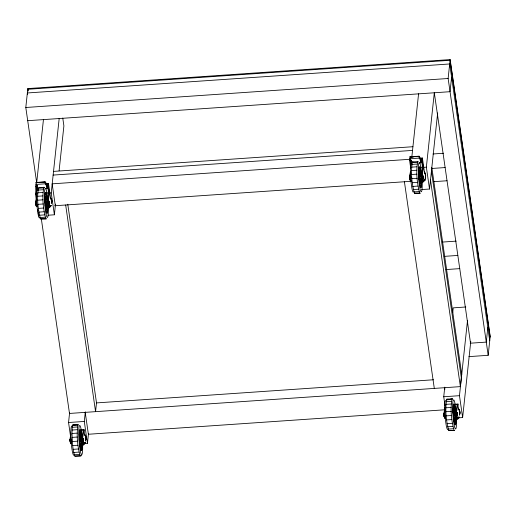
<?xml version="1.0" encoding="UTF-8"?>
<svg xmlns="http://www.w3.org/2000/svg" width="516" height="516" viewBox="0 0 516 516"><rect width="100%" height="100%" fill="white"/><g stroke="black" fill="none" stroke-linecap="round" stroke-linejoin="round"><path stroke-width="0.77" d="M37.075 204.639L36.984 205.194M40.506 218.907L46.266 218.836L40.506 218.907C37.855 208.864 36.617 197.686 38.629 187.489L44.389 187.418L42.131 187.572M45.763 218.545C43.118 208.503 41.873 197.325 43.886 187.127M71.395 441.857L71.356 441.348M72.008 433.479L72.221 427.319L72.95 424.707L78.206 424.346C76.194 434.537 77.432 445.714 80.083 455.763L80.58 456.047L74.826 456.118C72.35 448.894 72.375 441.045 72.008 433.479L77.265 433.118M410.53 176.775L410.601 178.394M410.968 178.936L410.923 178.459M414.393 193.229L420.153 193.158L414.393 193.229C411.749 183.186 410.504 172.009 412.516 161.818L418.276 161.74M419.656 192.868C417.005 182.825 415.761 171.647 417.779 161.456M421.707 176.008L421.778 177.627M445.243 415.677L445.192 416.735L444.953 415.503M448.714 430.447L454.473 430.37L448.714 430.447C446.069 420.405 444.824 409.227 446.837 399.029L452.597 398.952L450.345 399.107M453.977 430.086C451.326 420.043 450.081 408.865 452.1 398.668M457.124 415.006L457.028 415.922M48.743 201.775L48.865 200.988L49.201 203.575L49.078 204.362L48.743 201.775L48.781 204.368L49.13 204.323A5.166 5.005 22.8 0 0 48.814 201.027L48.588 203.607M83.07 438.652L83.399 441.58L83.179 438.2L83.07 438.761M457.124 415.135C456.634 417.683 456.563 409.485 457.086 414.167L456.944 413.032M457.408 415.116L457.053 415.883L456.899 414.232L457.344 413.838A5.089 1.097 -5.4 0 1 457.466 414.193A5.089 1.097 -5.4 0 1 457.015 414.593L456.731 414.612M48.233 204.155L47.956 203.51M71.002 439.884L71.021 439.658A14.59 1.683 86.1 0 1 72.188 426.377M71.35 441.638L71.279 442.083L70.956 440.019M71.395 441.87L71.285 442.412L70.995 440.864M80.883 440.98C80.651 442.457 80.27 438 80.741 439.116M82.179 439.116L82.296 438.697M421.746 176.227L421.849 175.479M444.212 413.748L444.502 416.76M445.243 415.961L445.166 416.406L445.037 416.077M36.707 182.896L25.8 107.496L27.819 88.591L450.152 59.592L490.2 336.4L488.181 355.305L468.909 356.627M36.397 200.24L35.494 193.99L36.262 186.779M36.694 182.78L43.454 119.506M46.814 186.573L47.143 184.734M45.498 188.617L47.033 188.508L47.227 186.682M46.388 202.891C45.943 197.802 46.672 208.819 46.466 202.162M48.098 215.224L54.393 214.791L51.226 192.913L59.192 118.428M54.393 214.791L55.489 204.136M59.101 170.744L63.894 125.891L62.765 118.074M70.705 437.368L68.557 422.52L69.583 412.91M80.709 440.103L80.786 439.374M84.308 443.541L87.456 443.321L84.289 421.443L85.321 411.833M87.456 443.321L88.481 433.711M410.626 168.229L410.8 166.629M411.826 157.019L418.586 93.744M420.701 160.902L420.966 159.67M419.392 162.94L420.921 162.837L421.114 161.005M421.656 189.572L429.525 189.03L426.358 167.152L434.317 92.667M422.249 181.948A6.295 5.237 6.1 0 0 424.255 179.871L425.21 180.02L425.571 175.324L424.571 173.015L422.398 157.993L420.056 158.154M429.525 189.03L437.658 112.946M488.181 355.305L448.133 78.496L450.152 59.592M451.597 77.168L450.042 91.693L27.709 120.692M445.089 406.137L443.734 396.759L444.76 387.148M452.719 312.664L453.235 307.858L465.819 306.994M454.602 414.432C454.151 409.343 454.88 420.359 454.68 413.697M41.319 218.765L69.486 413.445L460.388 386.619L461.723 374.171L431.821 167.474L431.428 171.202L461.33 377.86M458.698 417.831L462.633 417.56L459.466 395.682L467.515 320.397M470.702 341.657L470.534 343.185L434.311 92.77M462.633 417.56L470.766 341.476M487.82 327.583L486.272 342.108L470.211 343.211M35.997 203.491L36.326 205.239M48.743 203.24L48.846 204.33L48.581 201.008L48.762 204.355L48.601 203.704M70.428 442.283L70.079 439.142L70.421 441.677M82.844 438.381L82.966 441.186L83.45 441.535A5.166 5.005 22.8 0 0 83.134 438.245L82.915 440.864M413.026 192.023A14.59 1.683 86.1 0 1 410.639 176.749L410.781 176.878M420.437 178.317L420.179 175.892L420.314 176.227M422.733 178.652L422.707 175.356A5.166 5.005 22.8 0 1 423.017 178.652L422.752 175.311L423.017 178.646L422.694 178.704L422.469 175.33L422.688 178.71L422.507 175.434L422.481 177.968M37.378 206.626L36.423 206.561A2.986 0.342 86.1 0 1 35.901 204.162A2.986 0.342 86.1 0 1 35.901 200.769L36.855 195.712M36.423 206.561L37.081 206.516A2.986 0.342 86.1 0 1 36.559 204.117A2.986 0.342 86.1 0 1 36.559 200.724L36.83 199.279M48.356 207.619A6.295 5.237 6.1 0 0 50.362 205.549L51.323 205.697L48.259 205.749A2.986 0.342 86.1 0 1 47.736 203.349A2.986 0.342 86.1 0 1 47.73 199.956L48.82 194.177L47.543 185.347L47.801 183.993L46.208 184.102M48.259 205.749L48.917 205.703A2.986 0.342 86.1 0 1 48.388 203.304A2.986 0.342 86.1 0 1 48.388 199.911L49.478 194.132L48.201 185.302L48.51 183.67L45.389 183.883M70.221 437.981L70.879 437.936A2.986 0.342 86.1 0 0 70.879 441.328A2.986 0.342 86.1 0 0 71.401 443.734L70.744 443.779A2.986 0.342 86.1 0 1 70.221 441.373A2.986 0.342 86.1 0 1 70.221 437.981L70.918 434.272M82.676 444.837A6.295 5.237 6.1 0 0 84.682 442.76L82.573 442.967A2.986 0.342 86.1 0 1 82.05 440.561A2.986 0.342 86.1 0 1 82.05 437.168L83.399 430.034L80.999 430.196M84.682 442.76L85.643 442.909L83.231 442.922A2.986 0.342 86.1 0 1 82.708 440.516A2.986 0.342 86.1 0 1 82.708 437.123L84.108 429.712L80.986 429.925M411.265 180.948L410.317 180.89A2.986 0.342 86.1 0 1 409.794 178.484A2.986 0.342 86.1 0 1 409.788 175.092L410.472 171.48M410.317 180.89L410.968 180.845A2.986 0.342 86.1 0 1 410.446 178.439A2.986 0.342 86.1 0 1 410.446 175.047L410.859 172.879M425.21 180.02L422.146 180.078A2.986 0.342 86.1 0 1 421.624 177.672A2.986 0.342 86.1 0 1 421.624 174.279L422.714 168.5L421.437 159.676L421.695 158.315L420.095 158.425M422.146 180.078L422.804 180.032A2.986 0.342 86.1 0 1 422.282 177.627A2.986 0.342 86.1 0 1 422.282 174.234L423.365 168.455L422.094 159.631L422.398 157.993M445.585 418.16L444.637 418.102A2.986 0.342 86.1 0 1 444.115 415.702A2.986 0.342 86.1 0 1 444.108 412.303L445.089 407.118M444.637 418.102L445.295 418.057A2.986 0.342 86.1 0 1 444.766 415.657A2.986 0.342 86.1 0 1 444.766 412.258L445.037 410.833M457.486 417.302L456.467 417.289A2.986 0.342 86.1 0 1 455.944 414.89A2.986 0.342 86.1 0 1 455.944 411.491L457.286 404.357L454.893 404.518M456.57 419.16A6.295 5.237 6.1 0 0 458.576 417.089L459.53 417.238L457.124 417.244A2.986 0.342 86.1 0 1 456.602 414.845A2.986 0.342 86.1 0 1 456.602 411.445L457.995 404.034L454.873 404.247M36.881 194.255L35.714 186.16L36.023 184.528M37.01 190.527L36.372 186.115L36.63 184.76M410.665 167.842L409.601 160.489L409.91 158.851M411.007 165.591L410.259 160.444L410.517 159.083L411.155 163.495M70.363 439.122L70.434 441.78M51.361 203.401L51.677 201.001L50.684 198.692L48.51 183.67M50.981 205.787L50.994 205.749A6.966 5.799 6.1 0 1 48.762 208.083M85.495 441.174C87.12 437.31 83.45 433.756 84.108 429.712M85.314 442.96L85.295 442.999A6.966 5.799 6.1 0 1 83.076 445.295M425.061 178.284L425.255 177.723M424.881 180.071L424.868 180.11A6.966 5.799 6.1 0 1 421.617 182.909M459.575 414.941C460.64 411.246 457.408 407.904 457.995 404.034M459.201 417.283L459.188 417.328A6.966 5.799 6.1 0 1 456.97 419.618M48.685 202.698L49.136 202.298A5.089 1.097 -5.4 0 1 48.807 203.052L48.523 203.072M48.523 201.163L48.736 201.492M409.968 176.266L409.968 178.665M457.382 414.277C457.337 411.252 456.138 413.329 456.795 415.148M456.402 415.896L456.021 413.58M81.67 455.305L81.225 455.822M35.862 201.956L36.023 205.258L36.017 203.691M409.981 176.188L409.943 178.439M49.272 205.761L49.988 205.497M423.165 180.084L423.881 179.82M25.8 107.496L448.133 78.496M53.483 171.402L412.923 146.718M53.09 175.085L412.529 150.408M433.008 153.974L443.463 153.258M37.694 188.443A20.898 2.412 86.1 0 0 36.068 184.438L35.985 182.49L45.169 181.858A20.672 2.387 86.1 0 1 46.943 186.566M411.581 162.772A20.898 2.412 86.1 0 0 409.956 158.76L409.872 156.812L419.063 156.187A20.672 2.387 86.1 0 1 420.837 160.889M40.022 182.419L44.853 182.283L43.292 182.393M418.74 156.612L410.652 156.832L413.135 156.799M416.257 156.587L418.599 156.425M413.277 156.987L410.788 156.961M36.068 184.438L45.26 183.806A20.898 2.412 86.1 0 1 47.033 188.508M409.956 158.76L419.147 158.128A20.898 2.412 86.1 0 1 420.921 162.837M409.988 159.276L52.155 183.844L55.322 205.729M35.714 186.16L36.372 186.115M47.543 185.347L48.201 185.302M409.601 160.489L410.259 160.444M421.437 159.676L422.094 159.631M38.21 188.282L43.473 187.921M412.103 162.611L417.36 162.25M37.907 190.101L43.163 189.746M411.794 164.43L417.051 164.069M37.726 192.829L42.983 192.468M411.613 167.152L416.876 166.791M46.685 192.984L49.078 192.816M420.572 167.307L422.965 167.139M35.494 193.99L37.068 193.881M49.652 193.016L51.226 192.913M423.21 167.365L426.358 167.152M48.82 194.177L49.478 194.132M422.714 168.5L423.365 168.455M431.453 168.5L445.127 167.558M37.687 196.267L42.951 195.906M411.581 170.59L416.838 170.228M37.797 200.189L43.06 199.827M411.691 174.511L416.947 174.15M35.901 200.769L36.559 200.724M47.73 199.956L48.388 199.911M409.788 175.092L410.446 175.047M421.624 174.279L422.282 174.234M36.036 203.93L35.752 203.949A5.089 1.097 -5.4 0 1 35.868 203.33M409.923 178.252L409.575 177.001L409.943 176.317M38.049 204.323L43.305 203.962M411.936 178.646L417.192 178.284M36.359 205.2L36.075 205.22A5.166 5.005 22.8 0 1 35.759 201.924M54.606 205.761L411.542 181.264M38.416 208.393L43.673 208.032M412.303 182.716L417.56 182.354M433.363 181.696L447.037 180.761M38.881 212.115L44.137 211.754M412.768 186.444L418.025 186.083M39.403 215.243L44.666 214.882M413.297 189.565L418.553 189.211M39.958 217.559L45.221 217.197M413.851 191.888L419.108 191.526M442.502 242.069L456.176 241.127M444.166 256.368L457.84 255.433M446.076 269.565L459.75 268.63M96.608 402.906L433.53 379.763M68.557 422.52L84.289 421.443M443.734 396.759L459.466 395.682M74.201 424.939L77.955 424.681M72.53 425.5L77.787 425.139M446.424 399.823L451.681 399.461M72.221 427.319L77.484 426.958M446.114 401.642L451.371 401.28M72.047 430.041L77.303 429.68M445.934 404.363L451.197 404.002M445.901 407.801L451.158 407.44M445.411 409.743L88.378 434.259L85.217 412.381M72.117 437.4L77.374 437.039M446.011 411.723L451.268 411.362M82.05 437.168L82.708 437.123M444.108 412.303L444.766 412.258M455.944 411.491L456.602 411.445M70.357 441.141L70.066 441.161A5.089 1.097 -5.4 0 1 70.395 440.412L70.079 439.142A5.166 5.005 22.8 0 0 70.389 442.431M443.999 414.935A5.089 1.097 -5.4 0 0 443.96 415.49L444.231 416.799L443.908 413.877L444.018 413.426L444.411 413.664M72.363 441.535L77.626 441.174M446.256 415.864L451.513 415.503M444.566 416.741L444.282 416.76A5.166 5.005 22.8 0 1 444.076 416.231M82.573 442.967L83.231 442.922M456.467 417.289L457.124 417.244M72.73 445.605L77.993 445.243M446.624 419.927L451.881 419.566M73.195 449.333L78.458 448.972M447.088 423.655L452.345 423.294M73.724 452.461L78.98 452.1M447.617 426.784L452.874 426.422M74.278 454.777L79.535 454.415M448.172 429.099L453.429 428.738M74.826 456.118L80.083 455.763M412.516 161.818L413.019 162.101M422.649 178.678L422.494 178.033M456.299 415.612L456.125 414.735M444.341 413.51L444.244 415.47M48.13 204.097L48.001 203.768M36.933 205.168L36.778 204.278M36.275 205.213L36.114 204.562M72.95 424.707L73.446 424.99M82.283 438.368L82.186 439.729M44.711 182.096L36.759 182.509L37.042 182.825M457.008 415.922L456.815 415.245M444.07 413.497L444.018 413.426A5.166 5.005 22.8 0 0 443.992 415.961M444.463 416.709L444.321 416.102M82.276 440.722L82.296 441.167M36.817 204.787L36.746 203.968M71.26 440.025L71.021 439.658A14.59 1.683 86.1 0 0 73.911 455.177M82.921 440.922L83.115 441.599L83.192 439.845L83.166 441.554L83.005 439.909L83.128 440.264A5.089 1.097 -5.4 0 0 83.457 439.516M490.129 337.09L450.081 60.282L27.748 89.287L27.98 90.881M489.729 340.779L449.688 63.971L27.354 92.97L27.58 94.57M430.492 179.961L460.388 386.619M444.657 387.697L444.882 389.257M404.409 181.755L434.304 388.406M67.764 204.22L96.505 402.893L95.57 411.652L65.674 205M27.819 88.591L28.167 90.984M36.733 185.496L37.371 189.907M37.758 209.619L37.984 211.179M38.21 212.747L38.661 215.869M421.824 178.014L421.778 177.181M444.973 415.999L444.921 415.167M410.846 176.956L410.897 177.788M410.865 177.452L410.626 176.22L410.581 177.607M410.652 178.781L410.601 177.949M82.257 440.909L82.205 440.071M47.917 203.201L47.936 203.691M82.205 440.516L82.128 439.258M71.324 440.232L71.389 441.09M71.324 440.677L71.053 439.11L71.008 440.496M70.395 440.412L70.434 440.851M456.034 413.987L456.06 414.419M410.936 177.768L410.962 178.201M419.063 156.187L419.147 158.128M45.169 181.858L45.26 183.806M421.701 176.362L421.714 176.775M410.917 178.136L410.968 178.607M71.343 441.025L71.401 441.496M409.872 156.812A20.672 2.387 86.1 0 1 410.291 157.193M411.342 160.173A20.672 2.387 86.1 0 1 411.497 160.824M422.056 178.6A14.59 1.683 86.1 0 1 420.276 189.765A14.59 1.683 86.1 0 1 418.508 165.223A14.59 1.683 86.1 0 1 421.778 174.808M410.639 176.749A14.59 1.683 86.1 0 1 411.304 163.224M420.495 181.645A6.631 0.768 86.1 0 1 419.231 180.916M419.037 179.362A6.631 0.768 86.1 0 1 418.779 172.267A6.631 0.768 86.1 0 1 419.56 171.338M420.959 178.291A5.36 0.619 86.1 0 1 420.269 181.793A5.36 0.619 86.1 0 1 419.611 173.047A5.36 0.619 86.1 0 1 420.753 175.53M421.553 177.949A10.61 1.226 86.1 0 1 420.282 186.366A10.61 1.226 86.1 0 1 419.005 168.39A10.61 1.226 86.1 0 1 421.404 175.879M418.618 167.848A9.952 1.148 86.1 0 1 420.675 176.001M420.882 179.233A9.952 1.148 86.1 0 1 420.366 187.166M424.307 171.757A6.966 5.792 6.1 0 1 425.629 176.104M424.268 172.125A6.966 5.792 6.1 0 1 425.59 176.472M456.447 417.321A14.59 1.683 86.1 0 1 454.461 426.435A14.59 1.683 86.1 0 1 452.861 402.158A14.59 1.683 86.1 0 1 456.099 412.02M447.804 429.499A14.59 1.683 86.1 0 1 445.089 415.87A14.59 1.683 86.1 0 1 445.624 400.442M454.738 419.992A6.631 0.768 86.1 0 1 453.358 416.58M453.1 413.161A6.631 0.768 86.1 0 1 454.112 409.517M455.28 415.509A5.36 0.619 86.1 0 1 454.59 419.005A5.36 0.619 86.1 0 1 453.932 410.259A5.36 0.619 86.1 0 1 455.073 412.742M455.944 416.535A10.61 1.226 86.1 0 1 454.48 423.081A10.61 1.226 86.1 0 1 453.351 405.357A10.61 1.226 86.1 0 1 455.725 413.09M453.203 404.57A9.952 1.148 86.1 0 1 454.822 411.317M454.886 411.936A9.952 1.148 86.1 0 1 454.996 413.219M455.202 416.444A9.952 1.148 86.1 0 1 454.377 424.204M458.627 408.975A6.966 5.792 6.1 0 1 459.466 414.761M458.589 409.343A6.966 5.792 6.1 0 1 459.427 415.128M35.985 182.49A20.672 2.387 86.1 0 1 36.404 182.864M37.3 185.25A20.672 2.387 86.1 0 1 37.455 185.85M48.24 205.781A14.59 1.683 86.1 0 1 46.247 214.895A14.59 1.683 86.1 0 1 44.653 190.617A14.59 1.683 86.1 0 1 47.891 200.479M39.59 217.965A14.59 1.683 86.1 0 1 36.881 204.33A14.59 1.683 86.1 0 1 37.416 188.901M46.53 208.451A6.631 0.768 86.1 0 1 45.15 205.039M44.957 202.769A6.631 0.768 86.1 0 1 45.015 196.867A6.631 0.768 86.1 0 1 45.905 197.976M47.072 203.968A5.36 0.619 86.1 0 1 46.376 207.464A5.36 0.619 86.1 0 1 45.724 198.725A5.36 0.619 86.1 0 1 46.866 201.208M47.736 204.994A10.61 1.226 86.1 0 1 46.24 211.405A10.61 1.226 86.1 0 1 45.176 193.59A10.61 1.226 86.1 0 1 47.569 202.24M45.305 193.21A9.952 1.148 86.1 0 1 46.608 199.782M46.73 201.034A9.952 1.148 86.1 0 1 46.84 202.324M46.995 204.91A9.952 1.148 86.1 0 1 46.163 212.663M50.413 197.435A6.966 5.792 6.1 0 1 51.252 203.227M50.374 197.802A6.966 5.792 6.1 0 1 51.703 202.149M84.005 442.451A6.295 5.237 6.1 0 1 82.831 443.373M82.56 442.999A14.59 1.683 86.1 0 1 80.535 451.964A14.59 1.683 86.1 0 1 79 427.564A14.59 1.683 86.1 0 1 82.276 438.452M80.851 445.663A6.631 0.768 86.1 0 1 79.877 445.108M79.464 442.251A6.631 0.768 86.1 0 1 79.212 438.832M79.258 434.633A6.631 0.768 86.1 0 1 79.993 434.227M81.393 441.18A5.36 0.619 86.1 0 1 80.696 444.682A5.36 0.619 86.1 0 1 80.038 435.936A5.36 0.619 86.1 0 1 81.18 438.419M81.986 440.838A10.61 1.226 86.1 0 1 80.709 449.255A10.61 1.226 86.1 0 1 79.432 431.279A10.61 1.226 86.1 0 1 81.838 438.768M79.309 430.241A9.952 1.148 86.1 0 1 81.109 438.897M81.315 442.122A9.952 1.148 86.1 0 1 80.793 450.055M84.734 434.646A6.966 5.792 6.1 0 1 85.572 440.438M84.695 435.014A6.966 5.792 6.1 0 1 86.017 439.361M456.963 412.981L457.337 415.864A5.166 5.005 22.8 0 0 457.028 412.568L456.963 412.981M422.739 176.653L422.694 177.375A5.089 1.097 -5.4 0 0 423.023 176.627L422.739 176.646M409.962 179.542L409.639 178.272A5.089 1.097 -5.4 0 1 409.968 177.517L409.698 176.208A5.166 5.005 22.8 0 0 409.962 179.542"/></g></svg>
